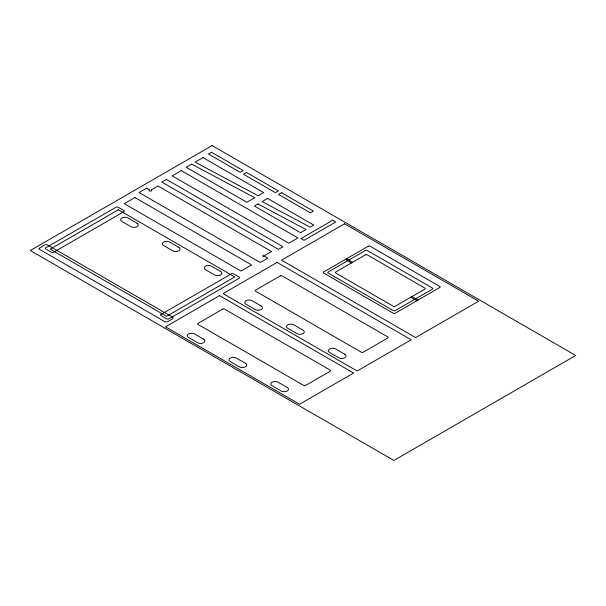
<?xml version="1.0" encoding="UTF-8"?>
<svg xmlns="http://www.w3.org/2000/svg" width="606" height="606" viewBox="0 0 606 606"><rect width="100%" height="100%" fill="white"/><g stroke="black" fill="none" stroke-linecap="round" stroke-linejoin="round"><path stroke-width="0.91" d="M346.511 258.785L352.571 262.284M411.959 296.569L418.019 300.068M345.39 259.429L351.45 262.928M410.838 297.213L416.898 300.712M45.344 248.286L45.564 248.816A2.219 1.28 0 0 0 45.95 249.111L51.29 252.194A2.219 1.28 0 0 0 51.798 252.414L53.116 252.482A0.992 0.568 0 0 0 53.411 252.369L123.965 211.63A0.992 0.568 0 0 0 124.169 211.464L124.048 210.706A2.219 1.28 0 0 0 123.662 210.411L118.321 207.328A2.219 1.28 0 0 0 117.814 207.108L116.504 207.032A0.992 0.568 0 0 0 116.2 207.154L45.647 247.884A0.992 0.568 0 0 0 45.442 248.059L45.344 248.286M160.673 314.87L160.893 315.4A2.219 1.28 0 0 0 161.279 315.696L166.62 318.779A2.219 1.28 0 0 0 167.127 318.998L168.445 319.067A0.992 0.568 0 0 0 168.741 318.953L239.294 278.215A0.992 0.568 0 0 0 239.499 278.048L239.378 277.29A2.219 1.28 0 0 0 238.991 276.995L233.651 273.912A2.219 1.28 0 0 0 233.143 273.692L231.833 273.617A0.992 0.568 0 0 0 231.53 273.738L160.976 314.469A0.992 0.568 0 0 0 160.772 314.643L160.696 314.787M39.072 248.422L39.367 249.127A2.939 1.697 0 0 0 39.875 249.52L164.673 321.574A2.939 1.697 0 0 0 165.347 321.862L167.377 321.862L172.831 318.718L172.945 317.476A2.939 1.697 0 0 0 172.437 317.089L47.632 245.036A2.939 1.697 0 0 0 46.957 244.741L44.935 244.748L39.072 248.422M212.1 145.561L30.3 250.52L393.9 460.439L575.7 355.48L212.1 145.561M146.629 188.178L139.054 192.549L260.254 262.519L267.829 258.148L264.951 256.49A1.288 0.742 0 0 1 263.133 256.49A1.288 0.742 0 0 1 263.133 255.437A1.288 0.742 0 0 1 264.951 255.437L271.617 251.588L157.992 185.989L151.326 189.837A1.288 0.742 0 0 1 151.326 190.89A1.288 0.742 0 0 1 149.508 190.89A1.288 0.742 0 0 1 149.508 189.837L146.629 188.178M211.494 152.257L208.464 154.007L240.279 172.377L243.309 170.627L211.494 152.257M191.701 164.143L186.254 167.294L246.869 202.29L254.747 197.738L191.701 164.143M203.018 157.613L195.14 162.166L258.186 195.753L263.633 192.61L203.018 157.613M181.262 170.612L172.172 175.854L288.827 243.203L297.917 237.961L181.262 170.612M134.911 197.564L124.306 203.692L240.961 271.041L251.566 264.913L134.911 197.564M166.362 179.406L161.817 182.027L278.472 249.377L283.017 246.756L166.362 179.406M118.382 209.782L50.207 249.142L166.559 316.317L234.734 276.957L118.382 209.782M246.589 172.521L243.559 174.27L275.374 192.64L278.404 190.89L246.589 172.521M258.012 203.972L254.414 206.048L300.561 232.696L306.015 229.553L258.012 203.972M267.594 198.442L262.14 201.586L310.143 227.167L313.741 225.091L267.594 198.442M281.563 192.716L278.533 194.465L310.348 212.835L313.378 211.085L281.563 192.716M332.755 220.213L300.94 238.582L303.97 240.332L335.785 221.963L332.755 220.213M219.546 295.637L165.506 326.831L299.576 404.232L353.616 373.038L219.546 295.637M277.109 262.406L223.069 293.599L357.139 371.001L411.171 339.807L277.109 262.406M344.564 223.788L281.548 260.171L415.618 337.572L478.634 301.19L344.564 223.788M222.713 309.105L198.026 323.362A1.288 0.742 0 0 0 198.026 324.407L303.78 385.461A1.288 0.742 0 0 0 305.598 385.461L330.285 371.205A1.288 0.742 0 0 0 330.285 370.16L224.531 309.105A1.288 0.742 0 0 0 222.713 309.105M280.275 275.874L255.58 290.13A1.288 0.742 0 0 0 255.58 291.175L361.335 352.23A1.288 0.742 0 0 0 363.153 352.23L387.848 337.974A1.288 0.742 0 0 0 387.848 336.928L282.093 275.874A1.288 0.742 0 0 0 280.275 275.874M368.266 246.225L323.634 271.988A1.288 0.742 0 0 0 323.634 273.041L393.324 313.272A1.288 0.742 0 0 0 395.142 313.272L439.774 287.509A1.288 0.742 0 0 0 439.774 286.456L370.084 246.225A1.288 0.742 0 0 0 368.266 246.225M365.448 250.475L328.179 271.988A1.288 0.742 0 0 0 328.179 273.041L393.324 310.651A1.288 0.742 0 0 0 395.142 310.651L432.411 289.138A1.288 0.742 0 0 0 432.411 288.085L367.266 250.475A1.288 0.742 0 0 0 365.448 250.475M365.448 254.846L335.754 271.988A1.288 0.742 0 0 0 335.754 273.041L393.324 306.28A1.288 0.742 0 0 0 395.142 306.28L424.836 289.138A1.288 0.742 0 0 0 424.836 288.085L367.266 254.846A1.288 0.742 0 0 0 365.448 254.846M137.032 223.19L127.942 217.94A4.287 2.477 0 0 0 121.882 217.94A4.287 2.477 0 0 0 121.882 221.44L130.972 226.689A4.287 2.477 0 0 0 137.032 226.689A4.287 2.477 0 0 0 137.032 223.19M178.815 247.316L169.725 242.067A4.287 2.477 0 0 0 163.665 242.067A4.287 2.477 0 0 0 163.665 245.566L172.755 250.816A4.287 2.477 0 0 0 178.815 250.816A4.287 2.477 0 0 0 178.815 247.316M220.607 271.443L211.517 266.193A4.287 2.477 0 0 0 205.457 266.193A4.287 2.477 0 0 0 205.457 269.693L214.547 274.942A4.287 2.477 0 0 0 220.607 274.942A4.287 2.477 0 0 0 220.607 271.443M261.209 305.985L252.119 300.735A4.287 2.477 0 0 0 246.059 300.735A4.287 2.477 0 0 0 246.059 304.235L255.149 309.484A4.287 2.477 0 0 0 261.209 309.484A4.287 2.477 0 0 0 261.209 305.985M302.992 330.111L293.902 324.861A4.287 2.477 0 0 0 287.842 324.861A4.287 2.477 0 0 0 287.842 328.361L296.932 333.603A4.287 2.477 0 0 0 302.992 333.603A4.287 2.477 0 0 0 302.992 330.111M344.776 354.23L335.686 348.988A4.287 2.477 0 0 0 329.626 348.988A4.287 2.477 0 0 0 329.626 352.487L338.716 357.729A4.287 2.477 0 0 0 344.776 357.729A4.287 2.477 0 0 0 344.776 354.23M203.646 339.216L194.556 333.967A4.287 2.477 0 0 0 188.496 333.967A4.287 2.477 0 0 0 188.496 337.466L197.586 342.716A4.287 2.477 0 0 0 203.646 342.716A4.287 2.477 0 0 0 203.646 339.216M245.43 363.342L236.34 358.093A4.287 2.477 0 0 0 230.28 358.093A4.287 2.477 0 0 0 230.28 361.593L239.37 366.842A4.287 2.477 0 0 0 245.43 366.842A4.287 2.477 0 0 0 245.43 363.342M287.221 387.461L278.131 382.219A4.287 2.477 0 0 0 272.071 382.219A4.287 2.477 0 0 0 272.071 385.719L281.161 390.961A4.287 2.477 0 0 0 287.221 390.961A4.287 2.477 0 0 0 287.221 387.461"/></g></svg>
